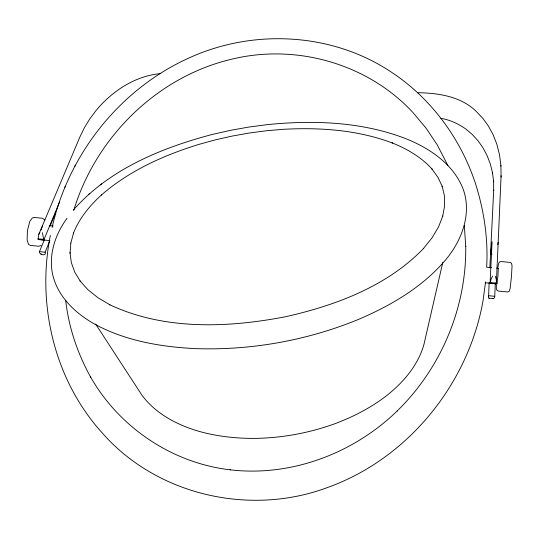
<?xml version="1.0" encoding="UTF-8"?>
<svg xmlns="http://www.w3.org/2000/svg" width="539" height="539" viewBox="0 0 539 539"><rect width="100%" height="100%" fill="white"/><g stroke="black" fill="none" stroke-linecap="round" stroke-linejoin="round"><path stroke-width="0.81" d="M59.694 201.741L43.774 240.077L38.026 239.518L38.821 234.276L79.631 137.553L84.313 127.871L89.791 118.876L96.265 110.232C112.382 90.997 135.141 75.851 160.609 73.621M496.412 285.192C496.358 287.078 495.712 290.703 498.467 291.067L507.61 291.963L509.126 291.41L510.096 288.533L511.43 277.066L512.05 265.902L511.558 263.248L510.163 262.419L501.054 261.563C498.083 261.428 498.373 265.478 497.975 267.384M489.149 282.355L488.556 297.744L488.967 298.202L493.481 298.646L494.276 298.013L494.762 296.309L495.307 282.941M492.06 254.159L490.557 254.017L492.094 241.735L490.066 283.271L496.385 283.885L497.18 263.901M501.041 177.109L501.061 175.748M497.254 263.18L501.075 176.415L500.906 165.48L499.498 154.754L496.796 144.081L493.084 134.642L488.374 126.025L482.924 118.479L476.55 111.714C460.96 96.252 438.308 93.018 417.334 92.701M496.385 283.885L496.358 279.869L495.408 276.238M489.85 267.789L493.711 190.078L493.69 190.584L493.609 180.855L493.65 181.784L492.451 172.352L492.599 173.107L490.328 164.011L487.148 155.69L482.931 147.733L477.958 140.692L472.218 134.393L465.703 128.936C458.265 123.775 449.849 119.759 440.855 118.364M488.435 296.201L488.489 295.689L494.762 296.309M497.814 244.773L498.13 242.321M485.551 281.944L482.951 301.335C467.839 385.021 407.194 459.329 326.634 487.835C250.123 516.059 158.089 495.482 103.394 434.259L102.531 433.255C54.554 380.662 36.477 304.683 50.363 235.435M490.066 283.271L491.009 279.357L492.606 275.968M442.775 262.473L423.971 344.327C418.365 364.398 404.533 381.06 388.626 394.016L387.581 394.892C371.742 407.343 353.699 416.681 334.867 423.735L334.274 423.957C308.618 433.174 281.459 438.066 254.199 438.402L253.579 438.402C233.414 438.382 213.188 435.936 193.932 429.812L192.659 429.354C173.127 422.778 154.262 411.985 141.885 395.107L95.612 324M41.018 230.126L42.541 225.814M52.101 227.485C68.568 154.181 119.86 89.265 188.535 58.192C253.741 28.089 334.288 32.583 393.76 73.782L394.636 74.328C431.544 99.769 459.343 137.351 474.104 179.575L474.63 180.942C483.752 208.681 488.368 238.029 486.643 267.243L491.602 267.661M73.728 210.392C95.881 137.236 157.166 76.518 232.127 59.101C296.423 43.457 368.13 63.845 413.13 112.745L426.154 128.269L437.351 145.025L447.956 165.722M498.171 268.617L498.285 268.301L496.614 268.139M485.201 282.746L496.918 283.878L497.955 275.907L498.285 268.301M44.569 239.35L39.421 251.646C38.997 255.055 46.96 256.456 45.128 252.205L49.857 240.663M50.012 226.286L55.436 213.215L55.268 211.618M38.821 234.276L39.859 232.498M64.848 187.289L65.34 186.265M74.881 166.153L75.325 165.224M67.038 218.275C55.517 233.919 48.665 253.862 52.404 273.334C57.181 296.551 75.763 313.826 95.827 324.761L97.411 325.596C127.076 340.965 160.615 346.739 193.683 348.538L194.714 348.598C250.965 350.626 307.607 340.473 359.621 318.947L360.578 318.529C390.768 305.377 420.029 288.358 442.276 263.686L443.482 262.352C460.98 242.819 472.622 214.394 462.94 188.535C452.908 163.33 428.492 147.491 404.189 138.004L402.66 137.472C359.594 121.632 312.647 120.062 267.398 124.617L248.782 127.063L230.551 130.317L212.225 134.46C161.121 147.956 108.999 169.421 73.425 209.994M100.429 184.783L101.581 183.853M88.544 194.397L89.811 193.366M41.105 245.481L38.667 246.235L30.386 245.427L28.554 244.362L27.125 240.165L27.415 230.604L29.773 221.468L32.279 217.978L34.328 217.48L42.588 218.261L44.946 220.047M489.358 298.134L488.967 298.202M41.105 239.464L42.089 239.646M41.631 254.112L41.004 254.152M49.258 225.565L53.273 225.949M37.979 238.797L43.686 239.35L43.774 240.077M490.173 282.53L496.459 283.137M41.564 239.808L49.608 240.589M39.421 251.646L45.128 252.205M493.481 298.646L493.03 298.498M496.918 283.878L496.83 282.901M42.406 232.74L43.686 239.35M65.697 300.391C68.696 327.409 77.562 353.557 90.734 377.28L90.559 376.95C119.314 427.562 172.372 463.136 230.261 469.833L230.106 469.813C291.148 477.035 353.53 453.427 397.29 410.873L397.162 410.987C441.017 368.258 466.619 307.547 465.73 246.249L465.743 246.626L464.315 225.558M500.906 165.48L500.913 166.133M70.818 243.102L70.063 253.128L70.023 252.71L71.323 262.574L74.753 272.168L80.358 281.358L80.089 281.001L87.884 289.665L97.862 297.663L109.956 304.858L109.545 304.663C164.247 330.387 227.653 327.921 285.704 316.71C335.986 305.357 387.251 286.169 423.708 248.304L423.384 248.627L432.116 237.719L438.584 226.798L442.775 216.004L442.654 216.429L444.614 205.905L444.412 195.758L442.135 186.09L442.243 186.501L437.991 177.392L431.901 168.936L432.197 169.253C421.383 157.112 407.019 148.885 392.082 142.862L392.446 143.024C357.943 129.98 320.442 127.325 283.885 129.279L266.637 130.734L249.368 133.005L232.1 136.084L215.115 139.924L198.426 144.533C163.465 155.347 129.198 170.809 101.393 195.024L101.682 194.747C89.791 205.581 79.199 218.295 73.365 233.448L73.533 233.043L70.818 243.102"/></g></svg>
